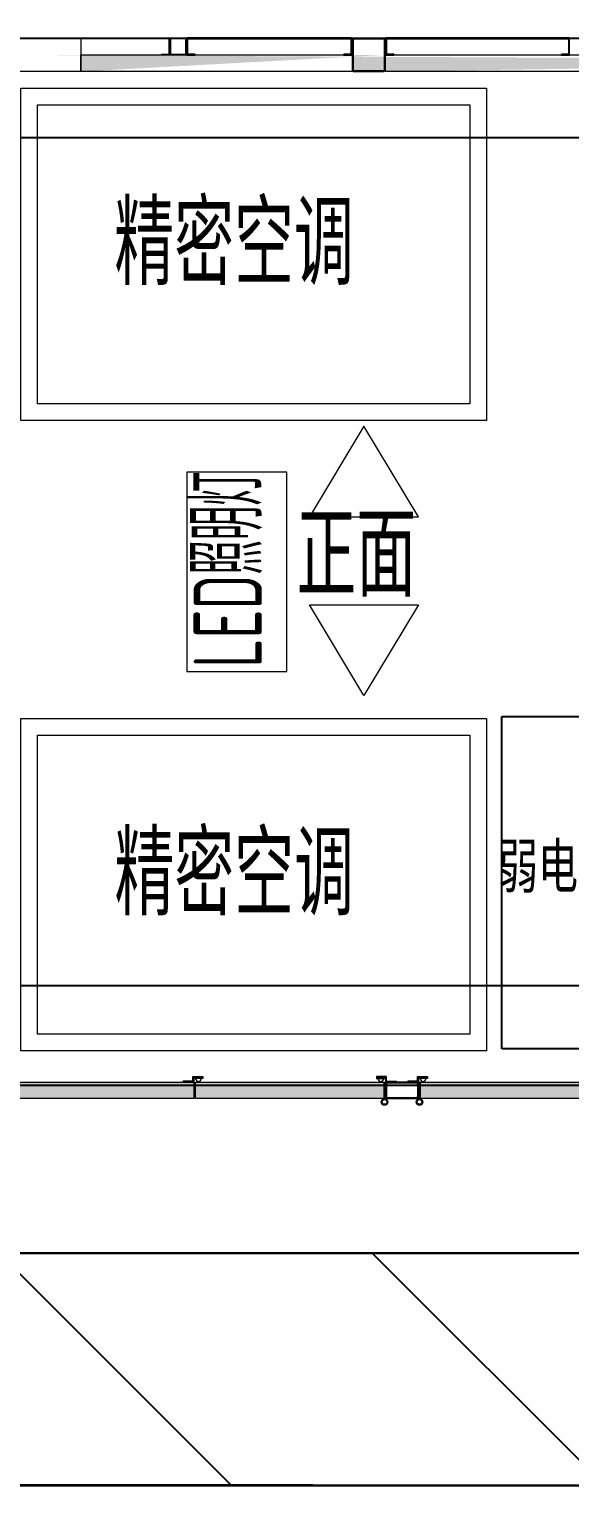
# Model space of a CAD drawing. Extents: x 758840 to 1108724, y -102573 to 143521.
# Drawn here: x 794413 to 796039, y 69328 to 73710 of the extents above; entities that cross this region are included whole.
import ezdxf
from ezdxf.xclip import XClip

# ---------------------------------------------------------------- set-up
doc = ezdxf.new("R2010")
doc.units = 0
doc.header["$LTSCALE"] = 1000
doc.header["$MEASUREMENT"] = 0
doc.linetypes.add('DASHDOT', pattern=[1, 0.5, -0.25, 0, -0.25])
for name, color, linetype in [('02电气-设备', 255, 'Continuous'), ('02电气-设备基础', 252, 'Continuous'), ('DX', 3, 'DASHDOT'), ('hdt-101供电设计', 6, 'Continuous'), ('LWIRE', 1, 'Continuous'), ('电缆沟', 2, 'Continuous'), ('空调标注', 3, 'Continuous'), ('钢盖板', 6, 'Continuous')]:
    doc.layers.add(name, color=color, linetype=linetype)
doc.layers.add('ACS_KT_LH', color=51, linetype='ACS-LH', lineweight=60)
doc.layers.add('细实线', color=3, linetype='Continuous', lineweight=5)
doc.styles.add('_TEL_DIM', font='SIMPLEX', dxfattribs={"width": 0.8, "height": 3.5, "bigfont": 'HZTXT'})
doc.styles.add('Huarun_ziti', font='gbenor.shx', dxfattribs={"width": 0.7, "bigfont": 'gbcbig.shx'})
doc.styles.get("Standard").update_dxf_attribs({"font": 'gbenor.shx', "bigfont": 'gbcbig.shx'})
doc.styles.add('宋体', font='', dxfattribs={"width": 0.7})
doc.styles.get('宋体').set_extended_font_data('SimSun')
doc.linetypes.add('ACS-LH', pattern='A,1,-0.25,1,-0.25,1,-0.25,1,-0.4,["LH",宋体,S=0.25,R=0,X=-0.2,Y=-0.1],-0.4', length=5.55)
pattern_1 = [(315, (1.005, 48.483), (28.28427125, 28.28427125), [4.0142, -35.9858]), (315, (-20.185, 27.293), (28.28427125, 28.28427125), [4.0142, -35.9858]), (135, (13.44, 22.53), (-28.28427125, -28.28427125), [4.0142, -35.9858]), (135, (5.767, 14.858), (-28.28427125, -28.28427125), [4.0142, -35.9858]), (225, (28.298, 28.298), (28.28427125, -28.28427125), [40.0194, 0.0194]), (180, (18.983, 21.822), (-28.2842, 28.2842), [3.4144, -53.1542]), (161.56505, (43.853, 50.106), (-28.284169758, 28.28429741), [2.244, -87.1988]), (161.56505, (15.569, 21.822), (-28.284169758, 28.28429741), [2.244, -87.1988]), (198.43495, (51.525, 51.525), (-28.28429741, 28.28416976), [4.488, -84.9548]), (198.43495, (23.24, 23.24), (-28.28429741, 28.28416976), [4.488, -84.9548]), (108.43495, (38.886, 53.654), (-28.28429741, 28.284169758), [21.3712, -68.0716]), (108.43495, (10.602, 25.37), (-28.28429741, 28.284169758), [21.3712, -68.0716]), (161.56505, (29.29, 76.767), (-28.284169758, 28.28429741), [2.244, -87.1988]), (161.56505, (1.005, 48.483), (-28.284169758, 28.28429741), [2.244, -87.1988]), (180, (-1.124, 49.192), (-28.2842, 28.2842), [3.4144, -53.1542]), (198.43495, (23.746, 77.476), (-28.28429741, 28.28416976), [4.488, -84.9548]), (198.43495, (-4.538, 49.192), (-28.28429741, 28.28416976), [4.488, -84.9548]), (90, (-20.894, 29.422), (-28.2842, 28.2842), [3.4144, -53.1542]), (108.43495, (8.1, 55.577), (-28.28429741, 28.284169758), [2.244, -87.1988]), (108.43495, (-20.185, 27.293), (-28.28429741, 28.284169758), [2.244, -87.1988]), (71.56505, (7.39, 61.12), (-28.28416976, 28.28429741), [4.488, -84.9548]), (71.56505, (-20.894, 32.836), (-28.28416976, 28.28429741), [4.488, -84.9548]), (161.56505, (31.212, 45.98), (-28.284169758, 28.28429741), [21.3712, -68.0716]), (161.56505, (2.928, 17.696), (-28.284169758, 28.28429741), [21.3712, -68.0716]), (90, (6.476, 9.315), (-28.2842, 28.2842), [3.4144, -53.1542]), (108.43495, (34.76, 41.013), (-28.28429741, 28.284169758), [2.244, -87.1988]), (108.43495, (6.476, 12.729), (-28.28429741, 28.284169758), [2.244, -87.1988]), (71.56505, (33.34, 33.34), (-28.28416976, 28.28429741), [4.488, -84.9548]), (71.56505, (5.057, 5.057), (-28.28416976, 28.28429741), [4.488, -84.9548])]

# ---------------------------------------------------------------- blocks, each defined once
blk = doc.blocks.new('BD4-PAL0101-LVPM-01')
at = {"ltscale": 5}
h = blk.add_hatch(dxfattribs=at)
h.set_pattern_fill('隔热材料01', color=8, scale=80, angle=45)
h.set_pattern_definition(pattern_1)
edge = h.paths.add_edge_path()
edge.add_line((8308313.1, -4135711.1), (8308313.1, -4135761.1))
edge.add_line((8308323.1, -4135761.1), (8308323.1, -4135711.1))
edge.add_line((8308543.1, -4135711.1), (8309359, -4135711.1))
edge.add_line((8309359, -4135761.1), (8308543.1, -4135761.1))
edge.add_line((8309459, -4135711.1), (8311223.1, -4135711.1))
edge.add_line((8311223.1, -4135761.1), (8309459, -4135761.1))
edge.add_line((8312873.1, -4135711.1), (8318069.1, -4135711.1))
edge.add_line((8318069.1, -4135761.1), (8312873.1, -4135761.1))
edge.add_line((8318169.1, -4135711.1), (8321719.1, -4135711.1))
edge.add_line((8321719.1, -4135761.1), (8318169.1, -4135761.1))
edge = h.paths.add_edge_path()
edge.add_line((8318069.1, -4135711.1), (8318069.1, -4135761.1))
edge.add_line((8318169.1, -4135761.1), (8318169.1, -4135711.1))
edge.add_line((8312873.1, -4135761.1), (8312873.1, -4135711.1))
edge.add_line((8311223.1, -4135711.1), (8311223.1, -4135761.1))
edge.add_line((8308543.1, -4135761.1), (8308543.1, -4135711.1))
edge.add_line((8321719.1, -4135711.1), (8321719.1, -4135761.1))
h = blk.add_hatch(dxfattribs=at)
h.set_pattern_fill('隔热材料01', color=8, scale=80, angle=45)
h.set_pattern_definition(pattern_1)
h.paths.add_polyline_path([(8309454.1, -4138801.1), (8308888.6, -4138801.1), (8308888.6, -4138851.1), (8309454.1, -4138851.1)])
h.paths.add_polyline_path([(8308883.6, -4138801.1), (8308318.1, -4138801.1), (8308318.1, -4138851.1), (8308883.6, -4138851.1)])
h.paths.add_polyline_path([(8310456.6, -4138851.1), (8309564.1, -4138851.1), (8309564.1, -4138801.1), (8310456.6, -4138801.1)])
h.paths.add_polyline_path([(8311354.1, -4138851.1), (8310461.6, -4138851.1), (8310461.6, -4138801.1), (8311354.1, -4138801.1)])
h.paths.add_polyline_path([(8311464.1, -4138801.1), (8312356.6, -4138801.1), (8312356.6, -4138851.1), (8311464.1, -4138851.1)])
h.paths.add_polyline_path([(8312361.6, -4138851.1), (8312361.6, -4138801.1), (8313254.1, -4138801.1), (8313254.1, -4138851.1)])
h.paths.add_polyline_path([(8314456.6, -4138851.1), (8313364.1, -4138851.1), (8313364.1, -4138801.1), (8314456.6, -4138801.1)])
h.paths.add_polyline_path([(8314461.6, -4138851.1), (8314461.6, -4138801.1), (8315554.1, -4138801.1), (8315554.1, -4138851.1)])
h.paths.add_polyline_path([(8316861.6, -4138851.1), (8315664.1, -4138851.1), (8315664.1, -4138801.1), (8316861.6, -4138801.1)])
h.paths.add_polyline_path([(8316866.6, -4138851.1), (8316866.6, -4138801.1), (8318064.1, -4138801.1), (8318064.1, -4138851.1)])
h.paths.add_polyline_path([(8319466.6, -4138851.1), (8318174.1, -4138851.1), (8318174.1, -4138801.1), (8319466.6, -4138801.1)])
h.paths.add_polyline_path([(8319471.6, -4138851.1), (8319471.6, -4138801.1), (8320764.1, -4138801.1), (8320764.1, -4138851.1)])
h.paths.add_polyline_path([(8320874.1, -4138851.1), (8321714.1, -4138851.1), (8321714.1, -4138801.1), (8320874.1, -4138801.1)])
at = {"linetype": 'ByBlock', "lineweight": 15}
for p, q in [((8308323.1, -4135661.1), (8308543.1, -4135661.1)), ((8308543.1, -4135661.1), (8308543.1, -4135761.1)), ((8308543.1, -4135761.1), (8308323.1, -4135761.1)), ((8308318.1, -4138801.1, 0), (8308883.6, -4138801.1, 0)), ((8308883.6, -4138801.1, 0), (8308883.6, -4138851.1, 0)), ((8308888.6, -4138801.1, 0), (8309454.1, -4138801.1, 0)), ((8308888.6, -4138851.1, 0), (8308888.6, -4138801.1, 0)), ((8309454.1, -4138801.1, 0), (8309454.1, -4138851.1, 0)), ((8309564.1, -4138801.1), (8310456.6, -4138801.1)), ((8309564.1, -4138851.1), (8309564.1, -4138801.1)), ((8308883.6, -4138851.1, 0), (8308318.1, -4138851.1, 0)), ((8309454.1, -4138851.1, 0), (8308888.6, -4138851.1, 0)), ((8310456.6, -4138851.1), (8309564.1, -4138851.1))]:
    blk.add_line(p, q, dxfattribs=at)
at = {"linetype": 'Continuous', "lineweight": 15}
for p, q in [((8308808.9, -4135661.1), (8308543.1, -4135661.1)), ((8308808.9, -4135663.1), (8308543.1, -4135663.1)), ((8308809.1, -4135708.9), (8308809.1, -4135663.3)), ((8308811.1, -4135663.3), (8308811.1, -4135708.9)), ((8308811.1, -4135708.9), (8308811.1, -4135663.3)), ((8308786.1, -4135709.1), (8308786.1, -4135711.1)), ((8308786.1, -4135709.1), (8308808.9, -4135709.1)), ((8308786.1, -4135711.1), (8308808.9, -4135711.1)), ((8308853.8, -4135711.6), (8308853.8, -4135711.6)), ((8309339.9, -4135760.4), (8309339.9, -4135760.4)), ((8309354.6, -4135759.9), (8309354.6, -4135759.9)), ((8308850.8, -4138812.5, 0), (8308850.8, -4138812.5, 0))]:
    blk.add_line(p, q, dxfattribs=at)
at = {"lineweight": 15}
for p, q in [((8308543.1, -4135661.1), (8308543.1, -4135663.1)), ((8308543.1, -4135711.1), (8309359, -4135711.1)), ((8308543.1, -4135761.1), (8308543.1, -4135711.1)), ((8309359, -4135711.1), (8309359, -4135761.1)), ((8309459, -4135761.1), (8309459, -4135711.1)), ((8309459, -4135711.1), (8311223.1, -4135711.1)), ((8309359, -4135761.1), (8308543.1, -4135761.1)), ((8311223.1, -4135761.1), (8309459, -4135761.1)), ((8308880.6, -4138798.1, 0), (8308850.6, -4138798.1, 0)), ((8308850.6, -4138801.1, 0), (8308850.6, -4138798.1, 0)), ((8308883.6, -4138801.1, 0), (8308850.6, -4138801.1, 0)), ((8308880.6, -4138787.6, 0), (8308880.6, -4138784.6, 0)), ((8308880.6, -4138784.6, 0), (8308910.6, -4138784.6, 0)), ((8308880.6, -4138798.1, 0), (8308880.6, -4138784.6, 0)), ((8308880.6, -4138784.6, 0), (8308883.6, -4138784.6, 0)), ((8308910.6, -4138787.6, 0), (8308883.6, -4138787.6, 0)), ((8308883.6, -4138787.6, 0), (8308883.6, -4138801.1, 0)), ((8308883.6, -4138791.4, 0), (8308883.6, -4138787.6, 0)), ((8308883.6, -4138787.6, 0), (8308910.6, -4138787.6, 0)), ((8308910.6, -4138790.6, 0), (8308883.6, -4138790.6, 0)), ((8308910.6, -4138784.6, 0), (8308910.6, -4138787.6, 0)), ((8308910.6, -4138787.6, 0), (8308910.6, -4138790.6, 0)), ((8309462.1, -4138784.6, 0), (8309432.1, -4138784.6, 0)), ((8309432.1, -4138784.6, 0), (8309432.1, -4138787.6, 0)), ((8309432.1, -4138787.6, 0), (8309459.1, -4138787.6, 0)), ((8309459.1, -4138787.6, 0), (8309432.1, -4138787.6, 0)), ((8309432.1, -4138787.6, 0), (8309432.1, -4138790.6, 0)), ((8309432.1, -4138790.6, 0), (8309459.1, -4138790.6, 0)), ((8309454.6, -4138801.1, 0), (8309454.6, -4138851.3, 0)), ((8309454.6, -4138801.1, 0), (8309458.6, -4138801.1, 0)), ((8309458.6, -4138801.1, 0), (8309458.6, -4138851.3, 0)), ((8309462.1, -4138784.6, 0), (8309459.1, -4138784.6, 0)), ((8309459.1, -4138787.6, 0), (8309459.1, -4138801.1, 0)), ((8309459.1, -4138791.4, 0), (8309459.1, -4138787.6, 0)), ((8309459.1, -4138801.1, 0), (8309492.1, -4138801.1, 0)), ((8309462.1, -4138787.6, 0), (8309462.1, -4138784.6, 0)), ((8309462.1, -4138798.1, 0), (8309462.1, -4138784.6, 0)), ((8309462.1, -4138798.1, 0), (8309492.1, -4138798.1, 0)), ((8309492.1, -4138801.1, 0), (8309492.1, -4138798.1, 0)), ((8309556.1, -4138798.1, 0), (8309526.1, -4138798.1, 0)), ((8309526.1, -4138801.1, 0), (8309526.1, -4138798.1, 0)), ((8309559.1, -4138801.1, 0), (8309526.1, -4138801.1, 0)), ((8309555.9, -4138807.1, 0), (8309555.9, -4138845.1, 0)), ((8309556.1, -4138787.6, 0), (8309556.1, -4138784.6, 0)), ((8309556.1, -4138784.6, 0), (8309586.1, -4138784.6, 0)), ((8309556.1, -4138798.1, 0), (8309556.1, -4138784.6, 0)), ((8309556.1, -4138784.6, 0), (8309559.1, -4138784.6, 0)), ((8309586.1, -4138787.6, 0), (8309559.1, -4138787.6, 0)), ((8309559.1, -4138787.6, 0), (8309559.1, -4138801.1, 0)), ((8309559.1, -4138791.4, 0), (8309559.1, -4138787.6, 0)), ((8309559.1, -4138787.6, 0), (8309586.1, -4138787.6, 0)), ((8309586.1, -4138790.6, 0), (8309559.1, -4138790.6, 0)), ((8309559.6, -4138801.1, 0), (8309559.6, -4138851.3, 0)), ((8309559.6, -4138801.1, 0), (8309563.6, -4138801.1, 0)), ((8309563.6, -4138801.1, 0), (8309563.6, -4138851.3, 0)), ((8309586.1, -4138784.6, 0), (8309586.1, -4138787.6, 0)), ((8309586.1, -4138787.6, 0), (8309586.1, -4138790.6, 0))]:
    blk.add_line(p, q, dxfattribs=at)
at = {"linetype": 'Continuous', "lineweight": 25}
for p, q in [((8308861.1, -4135663.3), (8308861.1, -4135708.9)), ((8308863.1, -4135663.3), (8308863.1, -4135708.9)), ((8309356.9, -4135661.1), (8308863.3, -4135661.1)), ((8309356.9, -4135663.1), (8308863.3, -4135663.1)), ((8309357.1, -4135708.9), (8309357.1, -4135663.3)), ((8309359.1, -4135663.3), (8309359.1, -4135708.9)), ((8309359.1, -4135708.9), (8309359.1, -4135663.3)), ((8309459, -4135663.3), (8309459, -4135708.9)), ((8309461, -4135663.3), (8309461, -4135708.9)), ((8310011.5, -4135661.1), (8309461.2, -4135661.1)), ((8310011.5, -4135663.1), (8309461.2, -4135663.1)), ((8310011.7, -4135708.9), (8310011.7, -4135663.3)), ((8308863.3, -4135709.1), (8308886.1, -4135709.1)), ((8308863.3, -4135711.1), (8308886.1, -4135711.1)), ((8308886.1, -4135709.1), (8308886.1, -4135711.1)), ((8309334.1, -4135709.1), (8309334.1, -4135711.1)), ((8309334.1, -4135709.1), (8309356.9, -4135709.1)), ((8309334.1, -4135711.1), (8309356.9, -4135711.1)), ((8309461.2, -4135709.1), (8309484, -4135709.1)), ((8309461.2, -4135711.1), (8309484, -4135711.1)), ((8309484, -4135709.1), (8309484, -4135711.1)), ((8309988.7, -4135709.1), (8309988.7, -4135711.1)), ((8309988.7, -4135709.1), (8310011.5, -4135709.1)), ((8309988.7, -4135711.1), (8310011.5, -4135711.1))]:
    blk.add_line(p, q, dxfattribs=at)
at = {"lineweight": 15}
for centre, radius in [((8309456.6, -4138861.1, 0), 10), ((8309456.6, -4138861.1, 0), 7), ((8309561.6, -4138861.1, 0), 10), ((8309561.6, -4138861.1, 0), 7)]:
    blk.add_circle(centre, radius, dxfattribs=at)
at = {"linetype": 'Continuous', "lineweight": 15}
for centre, radius, start, end in [((8308808.9, -4135663.3), 2.2, 0, 90), ((8308808.9, -4135663.3), 0.2, 0, 90), ((8308808.9, -4135708.9), 0.2, 270, 0), ((8308808.9, -4135708.9), 2.2, 270, 0)]:
    blk.add_arc(centre, radius, start, end, dxfattribs=at)
at = {"linetype": 'Continuous', "lineweight": 25}
for centre, radius, start, end in [((8308863.3, -4135663.3), 2.2, 90, 180), ((8308863.3, -4135663.3), 0.2, 90, 180), ((8309356.9, -4135663.3), 2.2, 0, 90), ((8309356.9, -4135663.3), 0.2, 0, 90), ((8309461.2, -4135663.3), 2.2, 90, 180), ((8309461.2, -4135663.3), 0.2, 90, 180), ((8310011.5, -4135663.3), 2.2, 0, 90), ((8310011.5, -4135663.3), 0.2, 0, 90), ((8308863.3, -4135708.9), 2.2, 180, 270), ((8308863.3, -4135708.9), 0.2, 180, 270), ((8309356.9, -4135708.9), 0.2, 270, 0), ((8309356.9, -4135708.9), 2.2, 270, 0), ((8309461.2, -4135708.9), 2.2, 180, 270), ((8309461.2, -4135708.9), 0.2, 180, 270), ((8310011.5, -4135708.9), 0.2, 270, 0), ((8310011.5, -4135708.9), 2.2, 270, 0)]:
    blk.add_arc(centre, radius, start, end, dxfattribs=at)
at = {"lineweight": 15}
for centre in [(8308897.1, -4138790.6, 0), (8309445.6, -4138790.6, 0), (8309572.6, -4138790.6, 0)]:
    blk.add_arc(centre, 8.49, 180, 0, dxfattribs=at)
at = {"layer": '02电气-设备', "color": 5, "ltscale": 5}
for p, q in [((8309809.1, -4137701.2), (8310409.1, -4137701.2)), ((8309809.1, -4138701.2), (8309809.1, -4137701.2)), ((8310409.1, -4138701.2), (8309809.1, -4138701.2))]:
    blk.add_line(p, q, dxfattribs=at)
at = {"layer": 'ACS_KT_LH', "linetype": 'ByBlock', "lineweight": 15}
for p, q in [((8309394.5, -4136827.9), (8309230.6, -4137100.9)), ((8309558.5, -4137100.9), (8309394.5, -4136827.9)), ((8309230.6, -4137100.9), (8309558.5, -4137100.9)), ((8309230.6, -4137365.1), (8309558.5, -4137365.1)), ((8309394.5, -4137638.1), (8309230.6, -4137365.1)), ((8309558.5, -4137365.1), (8309394.5, -4137638.1))]:
    blk.add_line(p, q, dxfattribs=at)
at = {"layer": 'DX', "linetype": 'ByBlock', "lineweight": 13}
for points in [[(8308363.1, -4136811.1), (8308363.1, -4135811.1), (8309763.1, -4135811.1), (8309763.1, -4136811.1)], [(8308413.1, -4136761.1), (8308413.1, -4135861.1), (8309713.1, -4135861.1), (8309713.1, -4136761.1)], [(8308363.4, -4138707.6), (8308363.4, -4137707.6), (8309763.4, -4137707.6), (8309763.4, -4138707.6)], [(8308413.4, -4138657.6), (8308413.4, -4137757.6), (8309713.4, -4137757.6), (8309713.4, -4138657.6)]]:
    blk.add_lwpolyline(points, close=True, dxfattribs=at)
at = {"layer": 'hdt-101供电设计', "lineweight": 15}
for p, q in [((8309162.4, -4136966), (8308862.4, -4136966)), ((8308862.4, -4136966), (8308862.4, -4137566)), ((8309162.4, -4137566), (8309162.4, -4136966)), ((8308862.4, -4137566), (8309162.4, -4137566)), ((8308862.4, -4137566), (8309162.4, -4137566))]:
    blk.add_line(p, q, dxfattribs=at)
at = {"layer": '细实线', "lineweight": 15}
for p, q in [((8308811.1, -4135665.1), (8308811.1, -4135707.1)), ((8308813.1, -4135665.1), (8308813.1, -4135707.1)), ((8308857.1, -4135661.1), (8308815.1, -4135661.1)), ((8308857.1, -4135663.1), (8308815.1, -4135663.1)), ((8308859.1, -4135707.1), (8308859.1, -4135665.1)), ((8308861.1, -4135707.1), (8308861.1, -4135665.1)), ((8309359, -4135667.1), (8309359, -4135755.1)), ((8309362, -4135667.1), (8309362, -4135755.1)), ((8309453, -4135661.1), (8309365, -4135661.1)), ((8309453, -4135664.1), (8309365, -4135664.1)), ((8309456, -4135755.1), (8309456, -4135667.1)), ((8309459, -4135755.1), (8309459, -4135667.1)), ((8308815.1, -4135709.1), (8308857.1, -4135709.1)), ((8308815.1, -4135711.1), (8308857.1, -4135711.1)), ((8309365, -4135758.1), (8309453, -4135758.1)), ((8309365, -4135761.1), (8309453, -4135761.1)), ((8309459.1, -4138807.1, 0), (8309459.1, -4138845.1, 0)), ((8309462.3, -4138807.1, 0), (8309462.3, -4138845.1, 0)), ((8309553.1, -4138801.1, 0), (8309465.1, -4138801.1, 0)), ((8309553.1, -4138804.3, 0), (8309465.1, -4138804.3, 0)), ((8309559.1, -4138845.1, 0), (8309559.1, -4138807.1, 0)), ((8309465.1, -4138847.9, 0), (8309553.1, -4138847.9, 0)), ((8309465.1, -4138851.1, 0), (8309553.1, -4138851.1, 0))]:
    blk.add_line(p, q, dxfattribs=at)
for centre, radius, start, end in [((8308815.1, -4135665.1), 4, 90, 180), ((8308815.1, -4135665.1), 2, 90, 180), ((8308857.1, -4135665.1), 4, 0, 90), ((8308857.1, -4135665.1), 2, 0, 90), ((8309365, -4135667.1), 6, 90, 180), ((8309365, -4135667.1), 3, 90, 180), ((8309453, -4135667.1), 6, 0, 90), ((8309453, -4135667.1), 3, 0, 90), ((8308815.1, -4135707.1), 4, 180, 270), ((8308815.1, -4135707.1), 2, 180, 270), ((8308857.1, -4135707.1), 4, 270, 0), ((8308857.1, -4135707.1), 2, 270, 0), ((8309365, -4135755.1), 6, 180, 270), ((8309365, -4135755.1), 3, 180, 270), ((8309453, -4135755.1), 6, 270, 0), ((8309453, -4135755.1), 3, 270, 0), ((8309465.1, -4138807.1, 0), 6, 90, 180), ((8309465.1, -4138807.1, 0), 2.8, 90, 180), ((8309553.1, -4138807.1, 0), 6, 0, 90), ((8309553.1, -4138807.1, 0), 2.8, 0, 90), ((8309465.1, -4138845.1, 0), 6, 180, 270), ((8309465.1, -4138845.1, 0), 2.8, 180, 270), ((8309553.1, -4138845.1, 0), 6, 270, 0), ((8309553.1, -4138845.1, 0), 2.8, 270, 0)]:
    blk.add_arc(centre, radius, start, end, dxfattribs=at)
at = {"linetype": 'ByBlock', "lineweight": 15}
blk.add_text('正面', height=250, dxfattribs=at).set_placement((8309191.6, -4137341.3))
at = {"layer": 'hdt-101供电设计', "lineweight": 15, "style": 'Huarun_ziti', "width": 0.7}
blk.add_text('LED照明灯', height=204.8, rotation=90, dxfattribs=at).set_placement((8309087.6, -4137555.1))
at = {"layer": 'LWIRE', "lineweight": -3}
for p in [(8308644.1, -4136403.8), (8308644.4, -4138300.3)]:
    blk.add_text('精密空调', height=250, dxfattribs=at).set_placement(p)
at = {"layer": '空调标注', "lineweight": -3, "style": '_TEL_DIM', "width": 0.8}
blk.add_text('弱电监控柜', height=150, dxfattribs=at).set_placement((8309798.2, -4138231.6))
blk = doc.blocks.new('A$C675A25EF')
at = {"layer": '钢盖板'}
h = blk.add_hatch(dxfattribs=at)
h.set_pattern_fill('ANSI31', color=8, scale=500)
h.set_pattern_definition([(45, (0, 0), (-561.266, 561.266), [])])
edge = h.paths.add_edge_path()
edge.add_line((17031.3, -23542), (-335.1, -23542))
edge.add_line((-335.1, -23542), (-335.1, -32435.9))
edge.add_line((-335.1, -32435.9), (364.9, -32435.9))
edge.add_line((364.9, -32435.9), (364.9, -24242))
edge.add_line((364.9, -24242), (17031.3, -24242))
at = {"layer": '钢盖板', "color": 8}
for points in [[(17031.3, -23542), (-335.1, -23542), (-335.1, -32441.9), (364.9, -32441.9), (364.9, -24642), (764.9, -24242), (17031.3, -24242)], [(17031.3, -23542), (-335.1, -23545), (-335.1, -32438.9), (364.9, -32435.9), (364.9, -24642), (764.9, -24242), (17031.3, -24242)]]:
    blk.add_lwpolyline(points, dxfattribs=at)
blk = doc.blocks.new('dlg')
at = {"layer": '电缆沟'}
for p, q in [((611286.2, 164514.9), (595029.7, 164514.9)), ((611286.2, 163814.9), (593929.7, 163814.9))]:
    blk.add_line(p, q, dxfattribs=at)

msp = doc.modelspace()

# ---------------------------------------------------------------- linework, layer by layer
at = {"layer": '02电气-设备基础'}
for points in [[(845796.74, 73382.53), (792096.74, 73382.53), (792096.74, 73682.53), (845796.74, 73682.53)], [(826754.74, 70532.54), (792096.74, 70532.54), (792096.74, 70832.54), (826754.74, 70832.54)]]:
    msp.add_lwpolyline(points, close=True, dxfattribs=at)

# ---------------------------------------------------------------- block references
at = {"layer": '02电气-设备'}
msp.add_blockref('BD4-PAL0101-LVPM-01', (-7513975.04, 4209343.63), dxfattribs=at)
at = {"layer": '电缆沟', "color": 250}
ref = msp.add_blockref('dlg', (195546.85, -94487.22), dxfattribs=at)
XClip(ref).set_block_clipping_path([(593286.1732931416, 142691.8646106179), (716986.1733082433, 211143.5433225089)])
at = {"layer": '钢盖板', "color": 8}
ref = msp.add_blockref('A$C675A25EF', (789811.69, 45785.61), dxfattribs=dict(at, xscale=-1, rotation=180))
XClip(ref).set_block_clipping_path([(-928.670863559, -70942.9526504109), (122721.3291515426, 2298.0898296545)])

doc.saveas('drawing.dxf')
